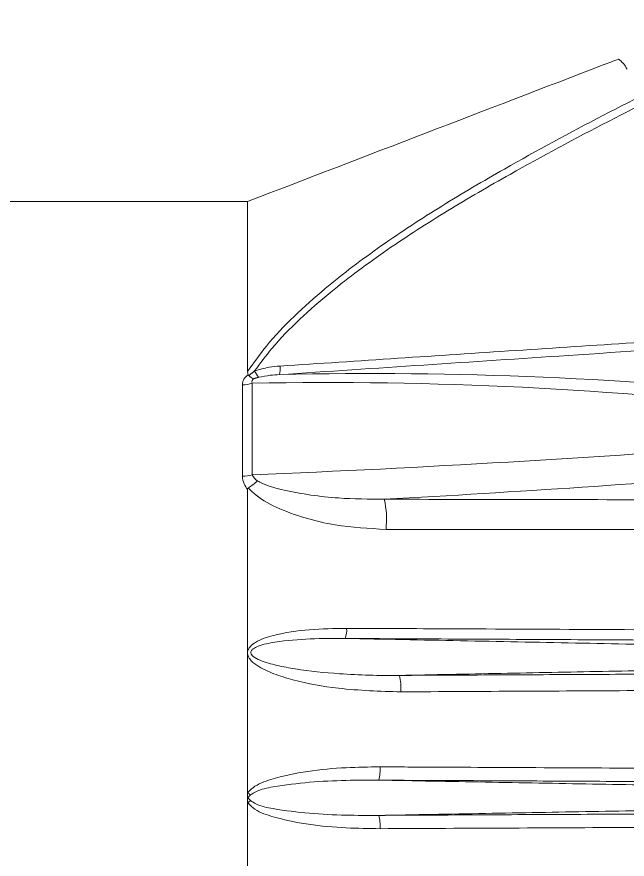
# Model space of a CAD drawing. Extents: x 8 to 113, y 2 to 87.
# Drawn here: x 26.107 to 28.719, y 36.555 to 40.157 of the extents above; entities that cross this region are included whole.
import ezdxf

# ---------------------------------------------------------------- set-up
doc = ezdxf.new("R2010")
doc.units = 0
doc.header["$MEASUREMENT"] = 0
doc.layers.add('OBJECT', color=7, linetype='CONTINUOUS')

msp = doc.modelspace()

# ---------------------------------------------------------------- linework, layer by layer
at = {"layer": 'OBJECT', "linetype": 'Continuous', "lineweight": 15}
for p, q in [((24.5205, 39.3676), (27.0948, 39.3676)), ((27.0948, 38.6407), (27.0948, 39.3676)), ((27.0723, 38.193), (27.0723, 38.5834)), ((27.1147, 38.5908), (27.1147, 38.1987)), ((27.0948, 37.4411), (27.0948, 38.1357)), ((27.0948, 36.8381), (27.0948, 37.4337)), ((27.0948, 36.2017), (27.0948, 36.7973))]:
    msp.add_line(p, q, dxfattribs=at)
at = {"layer": 'OBJECT', "linetype": 'Continuous', "lineweight": 15, "flags": 128}
for points in [[(27.0948, 36.8177), (27.0948, 36.8203), (27.0948, 36.8228), (27.0948, 36.8254), (27.0948, 36.8279), (27.0948, 36.8305), (27.0948, 36.833), (27.0948, 36.8356), (27.0948, 36.8381)], [(27.0948, 36.7973), (27.0948, 36.7998), (27.0948, 36.8024), (27.0948, 36.8049), (27.0948, 36.8075), (27.0948, 36.81), (27.0948, 36.8126), (27.0948, 36.8151), (27.0948, 36.8177)]]:
    msp.add_lwpolyline(points, dxfattribs=at)
at = {"layer": 'OBJECT', "linetype": 'Continuous', "lineweight": 15}
for centre, radius, start, end in [((28.5902, 39.8615), 0.1476, 29.2636, 51.3549), ((27.1112, 38.6528), 0.123, 348.0439, 5.1414), ((27.1236, 38.5822), 0.0513, 120.9879, 178.6238), ((27.1432, 38.67), 0.0643, 227.1385, 249.4456), ((27.2495, 38.7026), 0.1384, 205.6275, 218.7803), ((27.6354, 22.0301), 16.602, 83.606, 91.39379), ((27.0728, 38.7064), 0.123, 269.755, 289.9122), ((27.1286, 38.5969), 0.0152, 121.7821, 203.6709), ((27.4308, 21.4904), 17.1033, 83.31062, 91.0591), ((24.5305, 100.9837), 62.8382, 272.356981, 274.359465), ((27.073, 38.3476), 0.1546, 269.7346, 285.643), ((27.164, 38.2184), 0.0531, 201.7724, 239.0773), ((24.0263, 105.1108), 67.1159, 273.120471, 274.568912), ((27.0045, 38.3068), 0.1882, 299.7509, 314.6119), ((27.1033, 38.1368), 0.00852, 128.8412, 187.269), ((27.2846, 38.0074), 0.4046, 354.0687, 12.4131), ((27.4043, 37.5355), 0.1145, 341.4457, 3.3946), ((27.5337, 37.2884), 0.2174, 355.3459, 14.011), ((27.4929, 36.9382), 0.1691, 344.4968, 3.9585), ((26.4244, 35.7879), 1.246, 56.7538, 57.4469), ((26.4242, 37.8478), 1.2464, 302.5546, 303.2475), ((27.4927, 36.6973), 0.1691, 356.0415, 15.5032)]:
    msp.add_arc(centre, radius, start, end, dxfattribs=at)
for points, knots in [([(27.0948, 38.6407), (27.1207, 38.6772), (27.1792, 38.7598), (27.2922, 38.8777), (27.4554, 39.0228), (27.6659, 39.1815), (27.9245, 39.35), (28.2405, 39.5355), (28.6136, 39.7373), (29.045, 39.9526), (29.3376, 40.089), (29.4838, 40.1572)], [0, 0, 0, 0, 0.050913, 0.115232, 0.17961, 0.287489, 0.395606, 0.503691, 0.669071, 0.834542, 1, 1, 1, 1]), ([(29.5075, 40.1293), (29.3614, 40.0615), (29.0692, 39.926), (28.6378, 39.7123), (28.2648, 39.5125), (27.9489, 39.3292), (27.6904, 39.1634), (27.4797, 39.0074), (27.3162, 38.8652), (27.2059, 38.7527), (27.1487, 38.6752), (27.1247, 38.6428)], [0, 0, 0, 0, 0.166848, 0.333708, 0.500482, 0.608948, 0.717443, 0.825706, 0.889802, 0.953838, 1, 1, 1, 1]), ([(28.6824, 39.9768), (28.6604, 39.9683), (28.1312, 39.7653), (27.602, 39.5622), (27.0948, 39.3676)], [0, 0, 0, 0, 0.041647, 1, 1, 1, 1]), ([(27.2337, 38.6638), (27.5698, 38.686), (28.2421, 38.7304), (28.9485, 38.777), (29.3187, 38.8014), (29.3527, 38.8036)], [0, 0, 0, 0, 0.475887, 0.951774, 1, 1, 1, 1]), ([(29.3518, 38.7683), (29.2956, 38.7646), (29.0005, 38.7449), (28.2938, 38.6978), (27.6432, 38.6546), (27.2315, 38.6273)], [0, 0, 0, 0, 0.079469, 0.417582, 1, 1, 1, 1]), ([(27.1247, 38.6428), (27.1451, 38.6489), (27.1808, 38.6596), (27.2179, 38.6625), (27.2337, 38.6638)], [0, 0, 0, 0, 0.57368, 1, 1, 1, 1]), ([(27.0972, 38.6261), (27.0963, 38.6291), (27.0949, 38.634), (27.0949, 38.6388), (27.0948, 38.6407)], [0, 0, 0, 0, 0.620819, 1, 1, 1, 1]), ([(27.0972, 38.6261), (27.0977, 38.6251), (27.0982, 38.6239), (27.0993, 38.623), (27.0995, 38.6229)], [0, 0, 0, 0, 0.836507, 1, 1, 1, 1]), ([(27.2315, 38.6273), (27.2184, 38.6266), (27.1886, 38.625), (27.1584, 38.6192), (27.1416, 38.6159)], [0, 0, 0, 0, 0.442714, 1, 1, 1, 1]), ([(27.0948, 38.1357), (27.0892, 38.1439), (27.0768, 38.1616), (27.0739, 38.182), (27.0723, 38.193)], [0, 0, 0, 0, 0.459412, 1, 1, 1, 1]), ([(27.1367, 38.1728), (27.144, 38.1691), (27.1787, 38.1514), (27.2559, 38.1308), (27.3651, 38.111), (27.5081, 38.0955), (27.6142, 38.0948), (27.6798, 38.0943)], [0, 0, 0, 0, 0.047487, 0.228455, 0.440579, 0.654246, 1, 1, 1, 1]), ([(27.6871, 37.9656), (27.6141, 37.9694), (27.4964, 37.9755), (27.3392, 38.0124), (27.2204, 38.0555), (27.1374, 38.1011), (27.1054, 38.1355), (27.0979, 38.1434)], [0, 0, 0, 0, 0.338003, 0.545636, 0.757106, 0.943747, 1, 1, 1, 1]), ([(27.6798, 38.0943), (28.0861, 38.0935), (28.6575, 38.0924), (29.229, 38.0914), (29.3941, 38.0911)], [0, 0, 0, 0, 0.71118, 1, 1, 1, 1]), ([(29.3796, 37.965), (29.2218, 37.9651), (28.6575, 37.9652), (28.0934, 37.9654), (27.6871, 37.9656)], [0, 0, 0, 0, 0.279792, 1, 1, 1, 1]), ([(27.0948, 37.4411), (27.0956, 37.4447), (27.0975, 37.4535), (27.1087, 37.4687), (27.1427, 37.4936), (27.2287, 37.5213), (27.3602, 37.5396), (27.4654, 37.5414), (27.5186, 37.5423)], [0, 0, 0, 0, 0.024817, 0.060691, 0.122095, 0.301842, 0.647246, 1, 1, 1, 1]), ([(27.5186, 37.5423), (27.5584, 37.5421), (27.7574, 37.5412), (28.3777, 37.5383), (28.9583, 37.5356), (29.3796, 37.5336)], [0, 0, 0, 0, 0.064153, 0.320763, 1, 1, 1, 1]), ([(27.5129, 37.499), (27.5129, 37.499), (27.463, 37.4996), (27.3626, 37.4985), (27.2377, 37.489), (27.1554, 37.473), (27.122, 37.4579), (27.1117, 37.4488), (27.1089, 37.4427), (27.1083, 37.4381), (27.1092, 37.4341), (27.1123, 37.4282), (27.1239, 37.4167), (27.1603, 37.3994), (27.2212, 37.3825), (27.3345, 37.3615), (27.5096, 37.3441), (27.6588, 37.34), (27.7446, 37.341), (27.7446, 37.341)], [0, 0, 0, 0, 0.000002, 0.139316, 0.279383, 0.347554, 0.36842, 0.37893, 0.384106, 0.386619, 0.391906, 0.39547, 0.405552, 0.437801, 0.508235, 0.583588, 0.760544, 0.999998, 1, 1, 1, 1]), ([(27.7504, 37.2707), (27.661, 37.2734), (27.5054, 37.2781), (27.3238, 37.3106), (27.2074, 37.3463), (27.1439, 37.3748), (27.1081, 37.404), (27.097, 37.4227), (27.0954, 37.4306), (27.0948, 37.4337)], [0, 0, 0, 0, 0.382025, 0.665686, 0.788125, 0.905995, 0.964891, 0.986156, 1, 1, 1, 1]), ([(29.3796, 37.2794), (29.3398, 37.2792), (29.1407, 37.2781), (28.5977, 37.2752), (28.0944, 37.2726), (27.7504, 37.2707)], [0, 0, 0, 0, 0.073309, 0.366544, 1, 1, 1, 1]), ([(27.0948, 36.8381), (27.1023, 36.846), (27.1291, 36.8745), (27.2199, 36.9058), (27.3529, 36.9336), (27.5103, 36.948), (27.6135, 36.9493), (27.6616, 36.9498)], [0, 0, 0, 0, 0.054859, 0.19739, 0.473109, 0.754161, 1, 1, 1, 1]), ([(27.6616, 36.9498), (27.7015, 36.9497), (27.9005, 36.9487), (28.4732, 36.9459), (29.006, 36.9433), (29.3796, 36.9415)], [0, 0, 0, 0, 0.069525, 0.347623, 1, 1, 1, 1]), ([(27.6559, 36.893), (27.6559, 36.893), (27.6094, 36.8934), (27.5108, 36.8927), (27.3593, 36.8862), (27.2311, 36.8696), (27.1439, 36.8534), (27.1149, 36.8347), (27.1075, 36.8299)], [0, 0, 0, 0, 0.000004, 0.251421, 0.532914, 0.815728, 0.953211, 1, 1, 1, 1]), ([(27.1075, 36.8299), (27.1033, 36.826), (27.0991, 36.8219), (27.0949, 36.8178), (27.0948, 36.8177)], [0, 0, 0, 0, 0.97835, 1, 1, 1, 1]), ([(27.0948, 36.8177), (27.0949, 36.8176), (27.0991, 36.8135), (27.1033, 36.8094), (27.1075, 36.8055)], [0, 0, 0, 0, 0.021652, 1, 1, 1, 1]), ([(27.6615, 36.6856), (27.6133, 36.6862), (27.5111, 36.6874), (27.3537, 36.7018), (27.2207, 36.7293), (27.129, 36.7609), (27.1023, 36.7894), (27.0948, 36.7973)], [0, 0, 0, 0, 0.245756, 0.522523, 0.802582, 0.945131, 1, 1, 1, 1]), ([(27.1075, 36.8055), (27.1149, 36.8007), (27.1439, 36.782), (27.2308, 36.7659), (27.3589, 36.7493), (27.5104, 36.7427), (27.6092, 36.742), (27.6557, 36.7425), (27.6557, 36.7425)], [0, 0, 0, 0, 0.046796, 0.184293, 0.465371, 0.748653, 0.999996, 1, 1, 1, 1]), ([(29.3796, 36.6939), (29.3398, 36.6937), (29.1407, 36.6928), (28.568, 36.69), (28.0351, 36.6874), (27.6615, 36.6856)], [0, 0, 0, 0, 0.069517, 0.347585, 1, 1, 1, 1])]:
    msp.add_open_spline(points, degree=3, knots=knots, dxfattribs=at)
for points in [[(27.0995, 38.6229), (27.1247, 38.6428)], [(27.1416, 38.6159), (27.1206, 38.6098)], [(27.5129, 37.499), (29.4821, 37.46)], [(29.3849, 37.4891), (27.5129, 37.499)], [(27.0948, 37.4337), (27.0948, 37.4411)], [(29.4835, 37.3755), (27.7446, 37.341)], [(27.7446, 37.341), (29.388, 37.3493)], [(27.6559, 36.893), (29.4848, 36.86)], [(29.3865, 36.8842), (27.6559, 36.893)], [(29.4835, 36.7755), (27.6557, 36.7425)], [(27.6557, 36.7425), (29.3865, 36.7513)]]:
    msp.add_open_spline(points, degree=1, dxfattribs=at)

doc.saveas('drawing.dxf')
